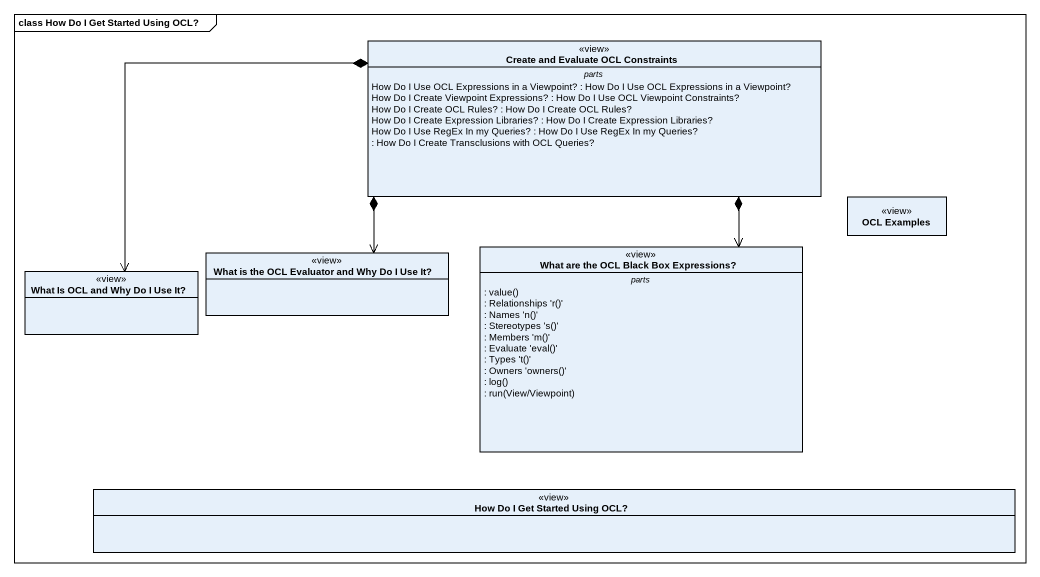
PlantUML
@startuml
mainframe class How Do I Get Started Using OCL?
hide circle
hide empty members
class "Create and Evaluate OCL Constraints" as Create_and_Evaluate_OCL <<view>> {
  -- parts --
  How Do I Use OCL Expressions in a Viewpoint? : How Do I Use OCL Expressions in a Viewpoint?
  How Do I Create Viewpoint Expressions? : How Do I Use OCL Viewpoint Constraints?
  How Do I Create OCL Rules? : How Do I Create OCL Rules?
  How Do I Create Expression Libraries? : How Do I Create Expression Libraries?
  How Do I Use RegEx In my Queries? : How Do I Use RegEx In my Queries?
  : How Do I Create Transclusions with OCL Queries?
}
class "OCL Examples" as OCL_Examples <<view>>
class "What Is OCL and Why Do I Use It?" as What_Is_OCL_and_Why_Do_I <<view>>
class "What is the OCL Evaluator and Why Do I Use It?" as What_is_the_OCL_Evaluator <<view>>
class "What are the OCL Black Box Expressions?" as What_are_the_OCL_Black_Box <<view>> {
  -- parts --
  {field} : value()
  {field} : Relationships 'r()'
  {field} : Names 'n()'
  {field} : Stereotypes 's()'
  {field} : Members 'm()'
  {field} : Evaluate 'eval()'
  {field} : Types 't()'
  {field} : Owners 'owners()'
  {field} : log()
  {field} : run(View/Viewpoint)
}
class "How Do I Get Started Using OCL?" as How_Do_I_Get_Started_Using <<view>>
Create_and_Evaluate_OCL *-left-> What_Is_OCL_and_Why_Do_I
Create_and_Evaluate_OCL *--> What_is_the_OCL_Evaluator
Create_and_Evaluate_OCL *--> What_are_the_OCL_Black_Box
@enduml
